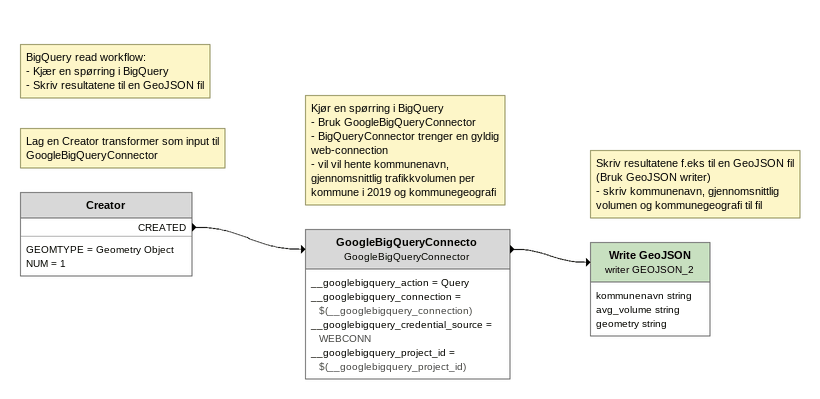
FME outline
Note: BigQuery read workflow: / - Kjær en spørring i BigQuery / - Skriv resultatene til en GeoJSON fil
Note: Lag en Creator transformer som input til GoogleBigQueryConnector
Creator
    GEOMTYPE = Geometry Object
    NUM = 1
    CREATED -> GoogleBigQueryConnecto
Note: Kjør en spørring i BigQuery / - Bruk GoogleBigQueryConnector / - BigQueryConnector trenger en gyldig web-connection / - vil vil hente kommunenavn, gjennomsnittlig trafikkvolumen per kommune i 2019 og kommunegeografi
GoogleBigQueryConnecto: GoogleBigQueryConnector
    __googlebigquery_action = Query
    __googlebigquery_connection = $(__googlebigquery_connection)
    __googlebigquery_credential_source = WEBCONN
    __googlebigquery_project_id = $(__googlebigquery_project_id)
    -> Write GeoJSON (writer GEOJSON_2)
Note: Skriv resultatene f.eks til en GeoJSON fil (Bruk GeoJSON writer) / - skriv kommunenavn, gjennomsnittlig volumen og kommunegeografi til fil
Write GeoJSON (writer GEOJSON_2)
    attributes: kommunenavn string, avg_volume string, geometry string
